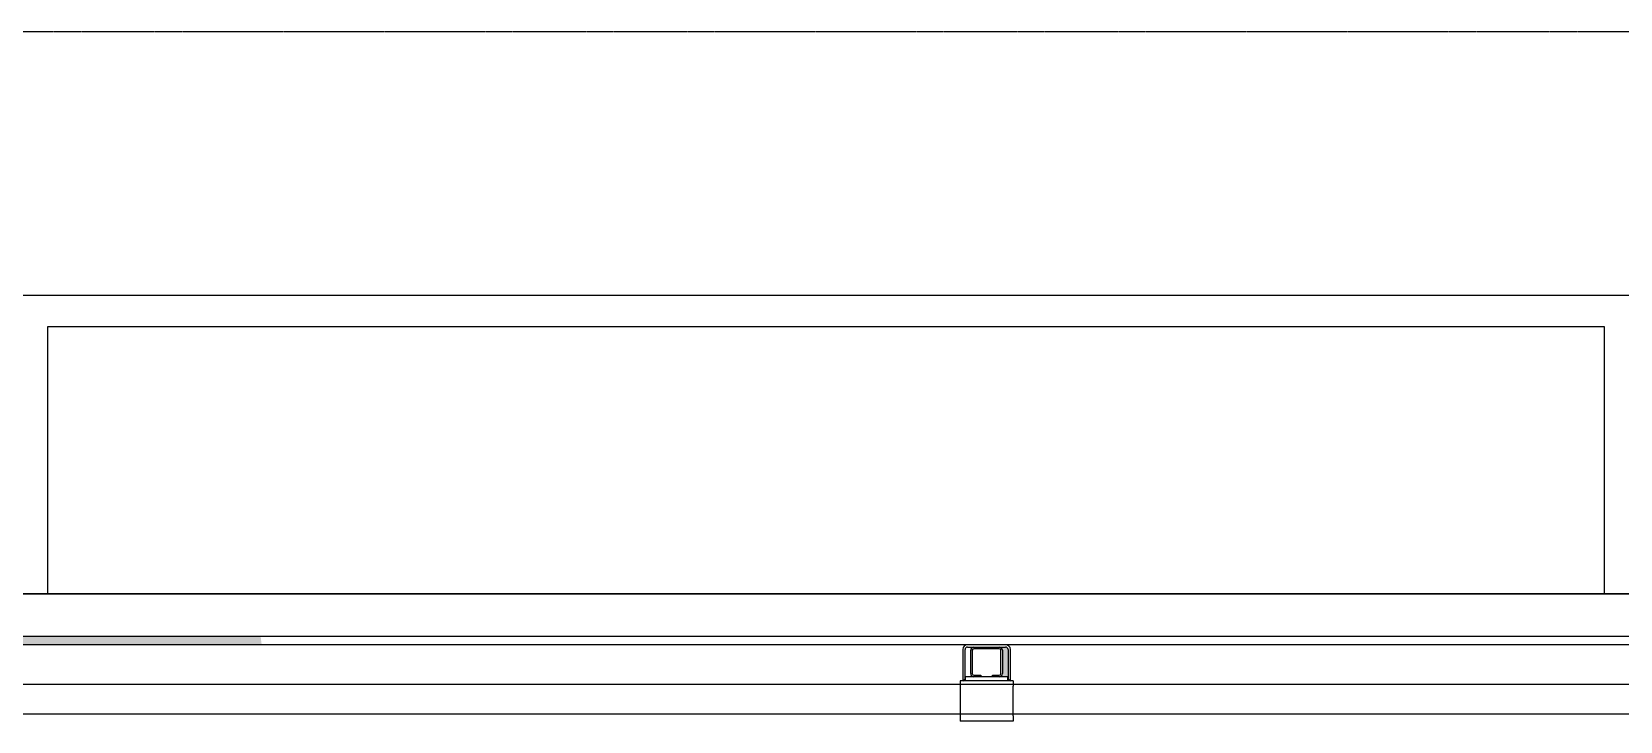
# Model space of a CAD drawing. Extents: x -599358 to 2865263, y -1062760 to 486533.
# Drawn here: x 1915502 to 1917132, y -664117 to -663410 of the extents above; entities that cross this region are included whole.
import ezdxf

# ---------------------------------------------------------------- set-up
doc = ezdxf.new("R2010")
doc.units = 0
doc.linetypes.add('DASH', pattern=[0.35, 0.25, -0.1])
doc.layers.add('A-LIN-V', color=9, linetype='Continuous')

# ---------------------------------------------------------------- blocks, each defined once
blk = doc.blocks.new('23423wer')
at = {"layer": 'A-LIN-V'}
h = blk.add_hatch(color=1, dxfattribs=at)
h.dxf.hatch_style = 1
edge = h.paths.add_edge_path()
edge.add_spline(control_points=[(-1672257.2, 541877.1), (-1672257.2, 541879.2), (-1672257.1, 541881.4), (-1672257.1, 541883.5)], knot_values=[-38.32518, -38.32518, -38.32518, -38.32518, -31.932828, -31.932828, -31.932828, -31.932828], degree=3, periodic=0)
edge.add_line((-1672257.1, 541883.5), (-1672254.4, 541883.5))
edge.add_line((-1672254.4, 541883.5), (-1671666.5, 541883.5))
edge.add_line((-1671666.5, 541883.5), (-1671665.7, 541877.1))
edge.add_line((-1671665.7, 541877.1), (-1672257.2, 541877.1))
h = blk.add_hatch(color=1, dxfattribs=at)
h.dxf.hatch_style = 1
h.paths.add_polyline_path([(-1671108.5, 541852.9, 0.414214), (-1671106.1, 541855.3), (-1671106.1, 541872.9, 0.414214), (-1671108.5, 541875.3), (-1671103.7, 541875.3, -0.414214), (-1671101.9, 541873.5), (-1671101.9, 541851.5), (-1671102.1, 541851.7), (-1671102.1, 541852.9)])
h = blk.add_hatch(color=1, dxfattribs=at)
h.dxf.hatch_style = 1
h.paths.add_polyline_path([(-1671136.1, 541849.7), (-1671134.1, 541851.7), (-1671134.1, 541849.7)])
h.paths.add_polyline_path([(-1671102.1, 541849.7), (-1671102.1, 541851.7), (-1671100.1, 541849.7)])
at = {"color": 1, "linetype": 'DASH'}
blk.add_line((-1667421, 542339.9), (-1674651.9, 542339.9), dxfattribs=at)
at = {"layer": 'A-LIN-V', "color": 1}
for p, q in [((-1674651.9, 542141.1), (-1670089.6, 542141.1)), ((-1671827.4, 542117.1), (-1671827.4, 541915.5)), ((-1670651.4, 542117.1), (-1671827.4, 542117.1)), ((-1670651.4, 541915.5), (-1670651.4, 542117.1)), ((-1667588.3, 541915.5), (-1674651.9, 541915.5)), ((-1672256.3, 541915.5), (-1667588.3, 541915.5)), ((-1668701.9, 541877.1), (-1674651.9, 541877.1)), ((-1672256.3, 541883.5), (-1667428.3, 541883.5)), ((-1671136.1, 541873.5), (-1671136.1, 541849.7)), ((-1671134.3, 541851.5), (-1671134.3, 541873.5)), ((-1671103.7, 541877.1), (-1671132.5, 541877.1)), ((-1671132.5, 541875.3), (-1671127.7, 541875.3)), ((-1671130.1, 541855.3), (-1671130.1, 541872.9)), ((-1671128.9, 541872.9), (-1671128.9, 541855.3)), ((-1671127.7, 541875.3), (-1671108.5, 541875.3)), ((-1671108.5, 541874.1), (-1671127.7, 541874.1)), ((-1671108.5, 541875.3), (-1671103.7, 541875.3)), ((-1671107.3, 541855.3), (-1671107.3, 541872.9)), ((-1671106.1, 541872.9), (-1671106.1, 541855.3)), ((-1671101.9, 541873.5), (-1671101.9, 541851.5)), ((-1671100.1, 541849.7), (-1671100.1, 541873.5)), ((-1671136.1, 541849.7), (-1671138.1, 541849.7)), ((-1671138.1, 541849.7), (-1671138.1, 541845.7)), ((-1671136.1, 541849.7), (-1671134.1, 541851.7)), ((-1671134.1, 541849.7), (-1671136.1, 541849.7)), ((-1671127.7, 541852.9), (-1671134.1, 541852.9)), ((-1671134.1, 541849.7), (-1671134.1, 541852.9)), ((-1671102.1, 541849.7), (-1671134.1, 541849.7)), ((-1671127.7, 541854.1), (-1671122.5, 541854.1)), ((-1671122.5, 541852.9), (-1671127.7, 541852.9)), ((-1671122.5, 541854.1), (-1671122.5, 541852.9)), ((-1671113.7, 541852.9), (-1671122.5, 541852.9)), ((-1671113.7, 541852.9), (-1671113.7, 541854.1)), ((-1671113.7, 541854.1), (-1671108.5, 541854.1)), ((-1671108.5, 541852.9), (-1671113.7, 541852.9)), ((-1671102.1, 541852.9), (-1671108.5, 541852.9)), ((-1671102.1, 541849.7), (-1671102.1, 541852.9)), ((-1671102.1, 541851.7), (-1671100.1, 541849.7)), ((-1671100.1, 541849.7), (-1671102.1, 541849.7)), ((-1671098.1, 541849.7), (-1671100.1, 541849.7)), ((-1671098.1, 541849.7), (-1671098.1, 541845.7)), ((-1672257, 541847.3), (-1671663.7, 541847.3)), ((-1672151.5, 541847.3), (-1671138.1, 541847.3)), ((-1671644.5, 541847.3), (-1670463.7, 541847.3)), ((-1671138.1, 541845.7), (-1671138.1, 541823.3)), ((-1671098.1, 541847.3), (-1670358.6, 541847.3)), ((-1671098.1, 541823.3), (-1671098.1, 541845.7)), ((-1672151.5, 541824.9), (-1671138.1, 541824.9)), ((-1672034.7, 541824.9), (-1670882.7, 541824.9)), ((-1671098.1, 541824.9), (-1670358.6, 541824.9)), ((-1671138.1, 541823.3), (-1671138.1, 541819.3)), ((-1671098.1, 541819.3), (-1671138.1, 541819.3)), ((-1671098.1, 541823.3), (-1671098.1, 541819.3))]:
    blk.add_line(p, q, dxfattribs=at)
for centre, radius, start, end in [((-1671132.5, 541873.5), 3.6, 90, 180), ((-1671132.5, 541873.5), 1.8, 90, 180), ((-1671127.7, 541872.9), 2.4, 90, 180), ((-1671127.7, 541872.9), 1.2, 90, 180), ((-1671108.5, 541872.9), 2.4, 0, 90), ((-1671108.5, 541872.9), 1.2, 360, 90), ((-1671103.7, 541873.5), 3.6, 360, 90), ((-1671103.7, 541873.5), 1.8, 360, 90), ((-1671127.7, 541855.3), 2.4, 180, 270), ((-1671127.7, 541855.3), 1.2, 180, 270), ((-1671108.5, 541855.3), 2.4, 270, 0), ((-1671108.5, 541855.3), 1.2, 270, 360)]:
    blk.add_arc(centre, radius, start, end, dxfattribs=at)

msp = doc.modelspace()

# ---------------------------------------------------------------- block references
at = {"xscale": 1.35874988235309, "yscale": 1.35874988235309, "zscale": 1.35874988235309}
msp.add_blockref('23423wer', (4187113.4, -1400314.2), dxfattribs=at)

doc.saveas('drawing.dxf')
